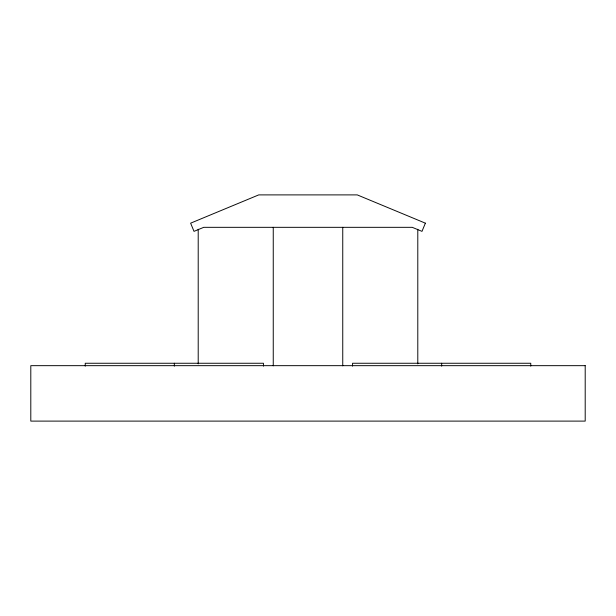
<?xml version="1.0" encoding="UTF-8"?>
<svg xmlns="http://www.w3.org/2000/svg" width="616" height="616" viewBox="0 0 616 616"><rect width="100%" height="100%" fill="white"/><g stroke="black" fill="none" stroke-linecap="round" stroke-linejoin="round"><path stroke-width="0.92" d="M530.753 366.135L530.753 363.255L352.552 363.255L352.552 366.135M441.657 363.255L441.657 366.135M417.794 229.244L417.794 363.887M342.75 227.327L342.75 365.812M273.25 227.327L273.25 365.812M263.448 366.135L263.448 363.255L85.247 363.255L85.247 366.135M198.206 229.244L198.206 363.887M174.343 363.255L174.343 366.135M425.379 223.169L421.983 231.362L412.25 227.327L203.75 227.327L194.017 231.362L190.621 223.169L258.735 194.895L357.265 194.895L425.379 223.169M585.2 365.665L30.8 365.665L30.8 421.105L585.2 421.105L585.2 365.665"/></g></svg>
